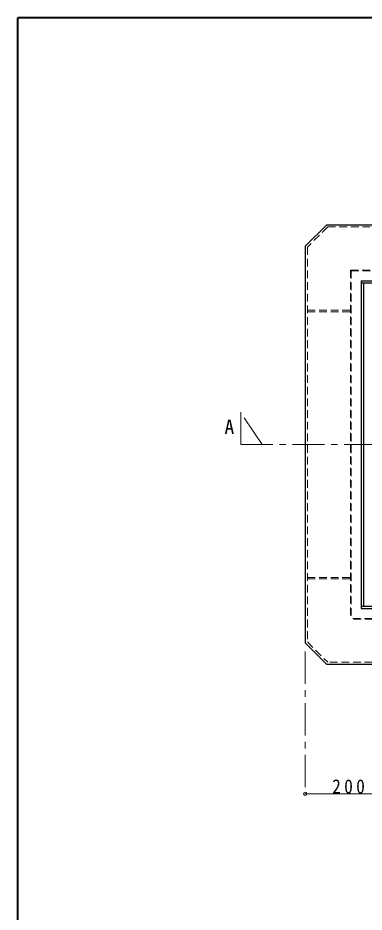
# Model space of a CAD drawing. Units: millimetres at full size, sheet at 1:15; details may follow other scales. Extents: x -3171 to 2904, y -2098 to 2117.
# Drawn here: x -3171 to -2367, y 42 to 2117 of the extents above; entities that cross this region are included whole.
import ezdxf
from ezdxf.enums import TextEntityAlignment as Align

# ---------------------------------------------------------------- set-up
doc = ezdxf.new("R2010")
doc.units = ezdxf.units.MM
doc.header["$LTSCALE"] = 15
doc.header["$PDMODE"] = 32
doc.header["$PDSIZE"] = 7.5
doc.linetypes.add('CHAIN1', pattern=[8, 5, -1, 1, -1])
doc.linetypes.add('DASHED1', pattern=[1.8, 1.2, -0.6])
doc.layers.add('0-6_補助線', color=4, linetype='Continuous', lineweight=9)
doc.styles.add('ＭＳ ゴシック', font='')
doc.styles.get('ＭＳ ゴシック').set_extended_font_data('MS Gothic')

msp = doc.modelspace()

# ---------------------------------------------------------------- linework, layer by layer
at = {"layer": '0-6_補助線', "color": 1, "lineweight": 40}
for p in [(-3170.88, -2097.95), (2904.12, 2117.05)]:
    msp.add_line(p, (-3170.88, 2117.05), dxfattribs=at)
at = {"layer": '0-6_補助線', "linetype": 'DASHED1'}
for p, q in [((-2451.31, 1632.05), (-2498.38, 1584.97)), ((-2451.31, 1632.05), (-835.45, 1632.05)), ((-2398.38, 1532.05), (-888.38, 1532.05)), ((-2398.38, 1532.05), (-2398.38, 722.05)), ((-2396.78, 1530.45), (-889.98, 1530.45)), ((-2396.78, 1530.45), (-2396.78, 723.65)), ((-2498.38, 1438.65), (-2398.38, 1438.65)), ((-2498.38, 1435.45), (-2398.38, 1435.45)), ((-2498.38, 818.65), (-2398.38, 818.65)), ((-2498.38, 815.45), (-2398.38, 815.45)), ((-888.38, 722.05), (-2398.38, 722.05)), ((-889.98, 723.65), (-2396.78, 723.65)), ((-835.45, 622.05), (-2451.31, 622.05))]:
    msp.add_line(p, q, dxfattribs=at)
at = {"layer": '0-6_補助線', "color": 5, "lineweight": 25}
for p, q in [((-2453.38, 1637.05), (-833.38, 1637.05)), ((-2373.38, 1507.05), (-913.38, 1507.05)), ((-2373.38, 1507.05), (-2373.38, 747.05)), ((-2373.38, 1502.05), (-913.38, 1502.05)), ((-2368.38, 1502.05), (-2368.38, 752.05)), ((-2373.38, 752.05), (-913.38, 752.05)), ((-2373.38, 747.05), (-913.38, 747.05)), ((-2503.38, 667.05), (-2453.38, 617.05)), ((-833.38, 617.05), (-2453.38, 617.05))]:
    msp.add_line(p, q, dxfattribs=at)
at = {"layer": '0-6_補助線', "linetype": 'CHAIN1'}
for p, q in [((-2603.38, 1127.05), (-2653.38, 1202.05)), ((-2653.38, 1202.05), (-2653.38, 1127.05)), ((-2653.38, 1127.05), (-113.38, 1127.05)), ((-2503.38, 647.05), (-2503.38, 317.05))]:
    msp.add_line(p, q, dxfattribs=at)
at = {"layer": '0-6_補助線'}
msp.add_line((-2503.38, 317.05), (-2303.38, 317.05), dxfattribs=at)
at = {"layer": '0-6_補助線', "color": 5, "lineweight": 25}
msp.add_lwpolyline([(-2453.38, 1637.05), (-2503.38, 1587.05), (-2503.38, 667.05)], dxfattribs=at)
at = {"layer": '0-6_補助線', "linetype": 'DASHED1'}
msp.add_lwpolyline([(-2498.38, 1584.97), (-2498.38, 669.12), (-2451.31, 622.05)], dxfattribs=at)
at = {"layer": '0-6_補助線'}
msp.add_point((-2503.38, 317.05), dxfattribs=at)

# ---------------------------------------------------------------- texts
at = {"layer": '0-6_補助線', "color": 7, "style": 'ＭＳ ゴシック'}
msp.add_text('A', height=32.99, dxfattribs=at).set_placement((-2690.88, 1142.05), align=Align.BOTTOM_LEFT)
at = {"layer": '0-6_補助線', "color": 7, "insert": (-2440.88, 317.05), "char_height": 32.99, "attachment_point": 7, "style": 'ＭＳ ゴシック'}
msp.add_mtext('\\T1.38;\\W0.9;200', dxfattribs=at)

doc.saveas('drawing.dxf')
